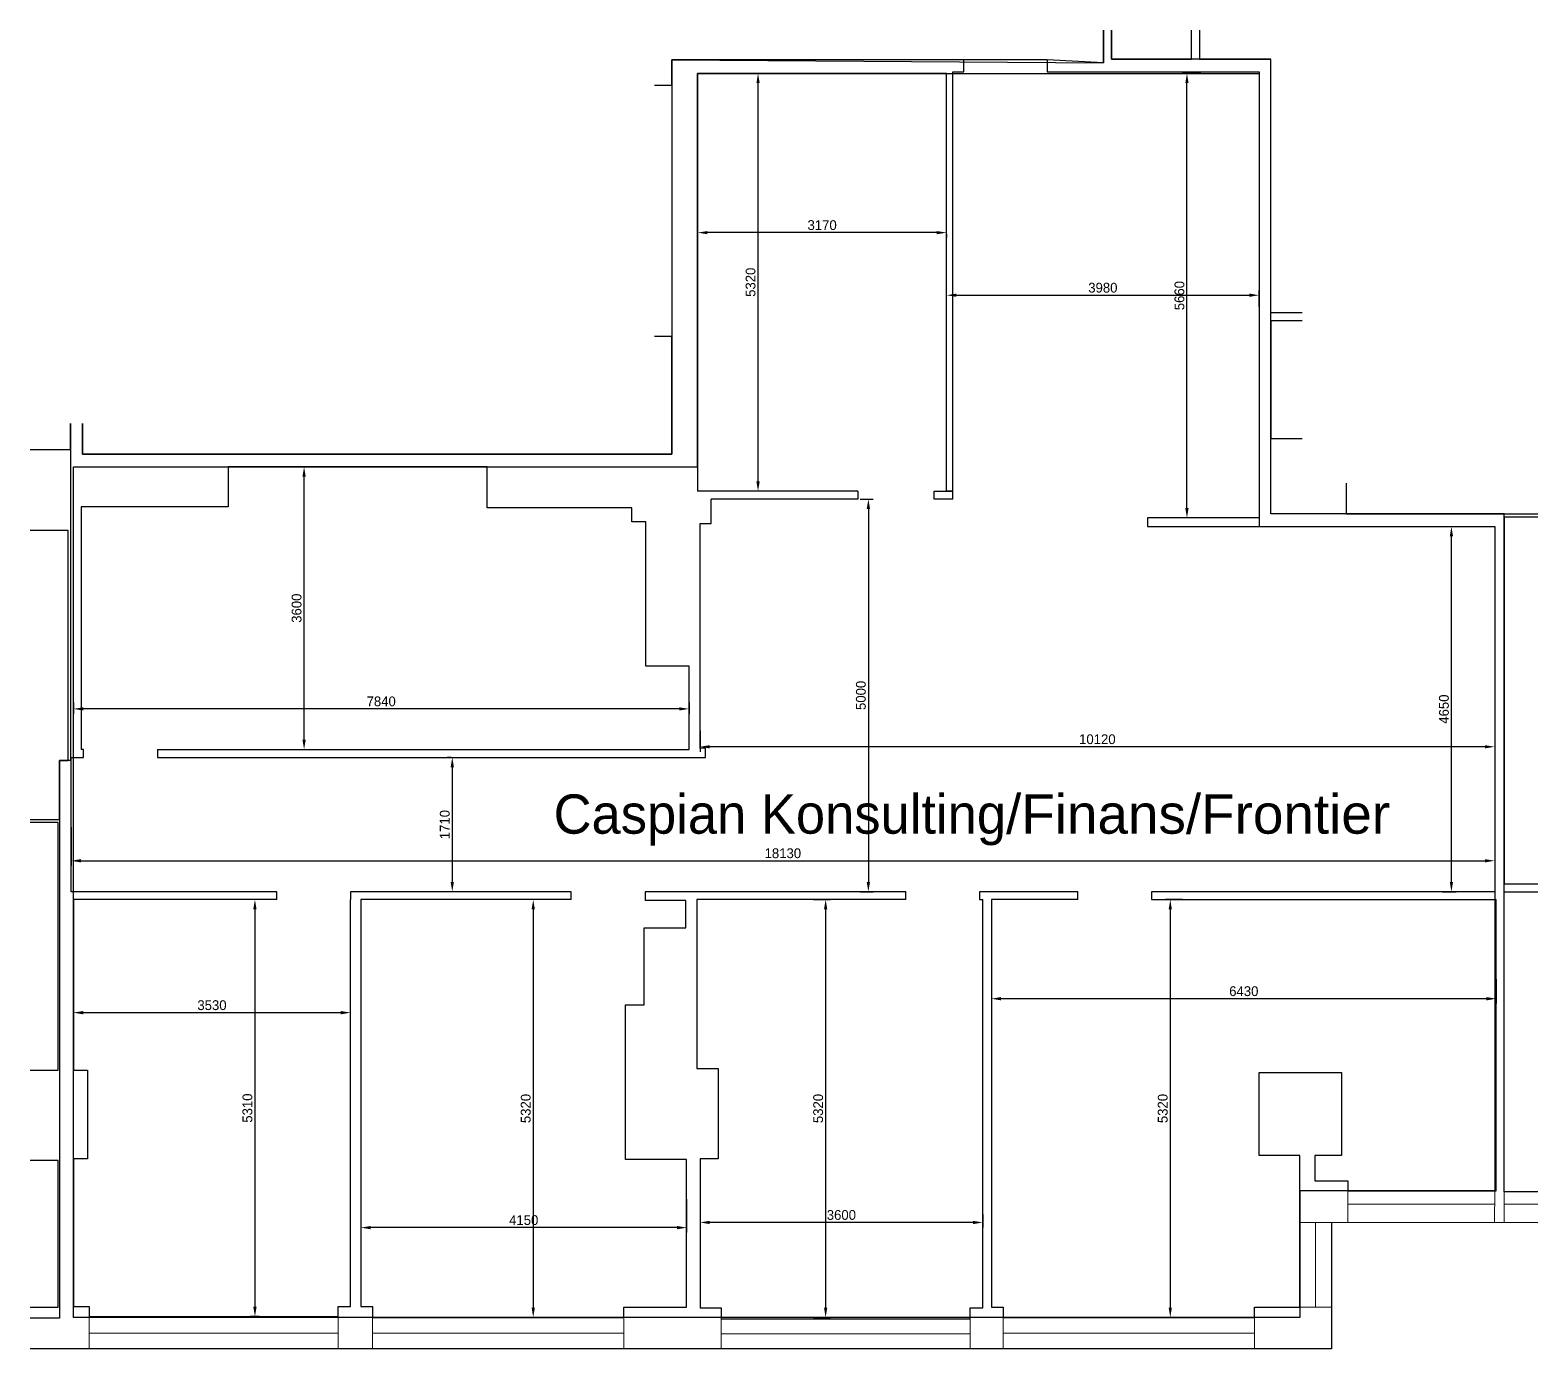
# Model space of a CAD drawing. Header units: millimetres. Extents: x 1224753 to 1243953, y -220242 to -193252.
# Drawn here: x 1224753 to 1243953, y -220242 to -203452 of the extents above; entities that cross this region are included whole.
import ezdxf

# ---------------------------------------------------------------- set-up
doc = ezdxf.new("R2010")
doc.units = ezdxf.units.MM
doc.layers.add('OFFICE_BOUNDARY', color=3, linetype='Continuous')

msp = doc.modelspace()

# ---------------------------------------------------------------- linework, layer by layer
for p, q in [((1238423, -203868), (1238423, -203452)), ((1238523, -203452), (1238523, -203822)), ((1239543, -203822), (1239543, -203452)), ((1239643, -203452), (1239643, -203822)), ((1232923, -204152), (1232923, -203832)), ((1232923, -203832), (1238423, -203868)), ((1237703, -203832), (1237703, -203982)), ((1238523, -203822), (1239543, -203822)), ((1240553, -207052), (1240553, -203822)), ((1237703, -203982), (1240403, -203982)), ((1240403, -203982), (1240403, -209662)), ((1232703, -204152), (1232923, -204152)), ((1240953, -207052), (1240553, -207052)), ((1240953, -207152), (1240553, -207152)), ((1240553, -207152), (1240553, -208652)), ((1232923, -207352), (1232703, -207352)), ((1232923, -208852), (1232923, -207352)), ((1225268, -208792), (1225268, -208462)), ((1225418, -208462), (1225418, -208852)), ((1240553, -208652), (1240953, -208652)), ((1224753, -208792), (1225268, -208792)), ((1225418, -208852), (1232923, -208852)), ((1241513, -209222), (1241513, -209612)), ((1240403, -209662), (1238983, -209662)), ((1238983, -209662), (1238983, -209772)), ((1241513, -209612), (1243953, -209612)), ((1243953, -209652), (1243523, -209652)), ((1243523, -209652), (1243523, -214322)), ((1225238, -209822), (1224753, -209822)), ((1225238, -212752), (1225238, -209822)), ((1238983, -209772), (1243403, -209772)), ((1243403, -209772), (1243403, -214422)), ((1225128, -213502), (1225128, -212752)), ((1225128, -212752), (1225238, -212752)), ((1224753, -213502), (1225128, -213502)), ((1225108, -213542), (1224753, -213542)), ((1225108, -216692), (1225108, -213542)), ((1243403, -214422), (1239033, -214422)), ((1239033, -214422), (1239033, -214522)), ((1243523, -214322), (1243953, -214322)), ((1243523, -218242), (1243523, -214422)), ((1243523, -214422), (1243953, -214422)), ((1238093, -214522), (1236993, -214522)), ((1236993, -214522), (1236993, -219712)), ((1243423, -218232), (1243423, -214522)), ((1224753, -216692), (1225108, -216692)), ((1240403, -217782), (1240403, -216722)), ((1240403, -216722), (1241453, -216722)), ((1241453, -216722), (1241453, -217782)), ((1225108, -217842), (1224753, -217842)), ((1225108, -219712), (1225108, -217842)), ((1240923, -217782), (1240403, -217782)), ((1240923, -219712), (1240923, -217782)), ((1241453, -217782), (1241113, -217782)), ((1241113, -217782), (1241113, -218102)), ((1241113, -218102), (1241533, -218102)), ((1241533, -218102), (1241533, -218232)), ((1241533, -218232), (1243423, -218232)), ((1243953, -218242), (1243523, -218242)), ((1243953, -218636), (1241323, -218633)), ((1241323, -218633), (1241323, -220242)), ((1224753, -219712), (1225108, -219712)), ((1236993, -219712), (1237143, -219712)), ((1237143, -219712), (1237143, -219842)), ((1240343, -219842), (1240343, -219712)), ((1240343, -219712), (1240923, -219712)), ((1237143, -219842), (1240343, -219842)), ((1241323, -220242), (1224753, -220242))]:
    msp.add_line(p, q)
at = {"color": 1, "lineweight": 30}
for p, q in [((1238423, -203452), (1238423, -203868)), ((1238523, -203822), (1238523, -203452)), ((1237703, -203832), (1232923, -203832)), ((1232923, -203832), (1232923, -204152)), ((1238423, -203868), (1237703, -203832)), ((1240553, -203822), (1238523, -203822)), ((1240553, -209612), (1240553, -203822)), ((1233253, -204002), (1240403, -204002)), ((1233253, -209012), (1233253, -204002)), ((1240403, -204002), (1240403, -209772)), ((1232703, -204152), (1232923, -204152)), ((1232923, -204152), (1232923, -208852)), ((1232923, -204152), (1232923, -207352)), ((1232923, -207352), (1232703, -207352)), ((1225268, -208462), (1225268, -212752)), ((1225418, -208852), (1225418, -208462)), ((1232923, -208852), (1225418, -208852)), ((1225303, -219842), (1225303, -209012)), ((1225303, -209012), (1233253, -209012)), ((1243523, -209612), (1240553, -209612)), ((1243523, -218242), (1243523, -209612)), ((1240403, -209772), (1243403, -209772)), ((1243403, -209772), (1243403, -218232)), ((1225268, -212752), (1225128, -212752)), ((1225128, -212752), (1225128, -219852)), ((1243403, -218232), (1240923, -218232)), ((1240923, -218232), (1240923, -219842)), ((1243953, -218242), (1243523, -218242)), ((1225128, -219852), (1224753, -219852)), ((1240923, -219842), (1225303, -219842))]:
    msp.add_line(p, q, dxfattribs=at)
at = {"color": 0, "lineweight": -2, "transparency": 16777216}
for p, q in [((1235261, -204002), (1233960, -204002)), ((1239661, -204002), (1239421, -204002)), ((1234022, -209197), (1234022, -204127)), ((1239484, -209537), (1239484, -204127)), ((1233253, -206050), (1233253, -206093)), ((1236298, -206030), (1233378, -206030)), ((1236423, -206050), (1236423, -206093)), ((1236423, -206975), (1236423, -206765)), ((1240403, -206975), (1240403, -206765)), ((1236548, -206827), (1240278, -206827)), ((1228037, -209012), (1228303, -209012)), ((1228241, -212487), (1228241, -209137)), ((1235261, -209322), (1233960, -209322)), ((1235324, -209422), (1235489, -209422)), ((1235427, -209547), (1235427, -214297)), ((1239661, -209662), (1239421, -209662)), ((1242734, -209772), (1242914, -209772)), ((1242852, -214297), (1242852, -209897)), ((1225303, -212013), (1225303, -212157)), ((1233018, -212094), (1225428, -212094)), ((1233143, -212013), (1233143, -212157)), ((1233283, -212373), (1233283, -212639)), ((1243403, -212373), (1243403, -212639)), ((1228037, -212612), (1228303, -212612)), ((1230112, -212712), (1230065, -212712)), ((1243278, -212576), (1233408, -212576)), ((1230128, -212837), (1230128, -214297)), ((1225273, -213598), (1225273, -214091)), ((1243403, -213598), (1243403, -214091)), ((1225398, -214028), (1243278, -214028)), ((1230112, -214422), (1230065, -214422)), ((1235324, -214422), (1235489, -214422)), ((1242734, -214422), (1242914, -214422)), ((1227762, -214522), (1227552, -214522)), ((1227615, -214647), (1227615, -219707)), ((1231372, -214522), (1231097, -214522)), ((1231159, -214647), (1231159, -219717)), ((1234727, -214522), (1234946, -214522)), ((1234883, -214647), (1234883, -219717)), ((1239428, -214522), (1239209, -214522)), ((1239272, -214647), (1239272, -219717)), ((1236993, -215534), (1236993, -215846)), ((1243423, -215534), (1243423, -215846)), ((1243298, -215784), (1237118, -215784)), ((1225303, -216165), (1225303, -215900)), ((1228708, -215962), (1225428, -215962)), ((1228833, -216165), (1228833, -215900)), ((1228963, -218337), (1228963, -218762)), ((1233113, -218337), (1233113, -218762)), ((1233283, -218533), (1233283, -218696)), ((1236758, -218633), (1233408, -218633)), ((1236883, -218533), (1236883, -218696)), ((1232988, -218699), (1229088, -218699)), ((1227668, -219832), (1227552, -219832)), ((1231372, -219842), (1231097, -219842)), ((1234727, -219842), (1234946, -219842)), ((1239306, -219842), (1239209, -219842))]:
    msp.add_line(p, q, dxfattribs=at)
at = {"color": 5, "lineweight": 5}
msp.add_line((1243953, -218401), (1243522, -218401), dxfattribs=at)
for points in [[(1236503, -203982), (1236643, -203982), (1236643, -203832)], [(1239643, -203822), (1240553, -203822)], [(1236263, -209322), (1236503, -209322), (1236423, -209322), (1236423, -204002), (1233253, -204002), (1233253, -209322)], [(1236503, -209422), (1236503, -203982)], [(1226373, -212612), (1233143, -212612), (1233143, -211552), (1232593, -211552), (1232593, -209712), (1232413, -209712), (1232413, -209532), (1230573, -209532), (1230573, -209012), (1227273, -209012), (1227273, -209522), (1225403, -209522), (1225403, -212612)], [(1226373, -212612), (1226373, -212712), (1233353, -212712), (1233353, -212592), (1233283, -212592), (1233283, -209732), (1233423, -209732), (1233423, -209422)], [(1235293, -209322), (1233253, -209322)], [(1235293, -209322), (1235293, -209422), (1233423, -209422)], [(1236503, -209422), (1236263, -209422), (1236263, -209322)], [(1227893, -214522), (1227893, -214422), (1225273, -214422), (1225273, -212712), (1225433, -212712), (1225433, -212612)], [(1225433, -212612), (1225403, -212612)], [(1231643, -214522), (1231643, -214422), (1228833, -214422), (1228833, -214522)], [(1235903, -214522), (1235903, -214422), (1232583, -214422), (1232583, -214532)], [(1238093, -214422), (1236843, -214422), (1236843, -214522)], [(1238093, -214522), (1238093, -214422)], [(1227893, -214522), (1225303, -214522), (1225303, -216692), (1225483, -216692), (1225483, -217822), (1225303, -217822), (1225303, -219702), (1225503, -219702), (1225503, -219832), (1228673, -219832), (1228673, -219702), (1228833, -219702), (1228833, -214522)], [(1231643, -214522), (1228963, -214522), (1228963, -219702), (1229113, -219702), (1229113, -219842), (1232313, -219842), (1232313, -219712), (1233113, -219712), (1233113, -217832)], [(1233113, -217832), (1232333, -217832), (1232333, -215862), (1232573, -215862), (1232573, -214882), (1233103, -214882), (1233103, -214532), (1232583, -214532)], [(1235903, -214522), (1233243, -214522), (1233243, -216672), (1233513, -216672), (1233513, -217822), (1233283, -217822), (1233283, -219722), (1233553, -219722), (1233553, -219862), (1236723, -219862), (1236723, -219722), (1236883, -219722), (1236883, -214522)], [(1236843, -214522), (1236883, -214522)], [(1239033, -214522), (1243423, -214522)]]:
    msp.add_lwpolyline(points)
at = {"lineweight": 5}
for points in [[(1241533, -218232), (1241533, -218633)], [(1243403, -218232), (1243402, -218635)], [(1243523, -218242), (1243522, -218635)], [(1241323, -218633), (1240923, -218632)], [(1225503, -219832), (1225503, -220242)], [(1228673, -219832), (1228673, -220242)], [(1240923, -219712), (1241323, -219712)], [(1229113, -219842), (1229113, -220242)], [(1232313, -219842), (1232313, -220242)], [(1233553, -219862), (1233553, -220242)], [(1236723, -219862), (1236723, -220242)], [(1237143, -219842), (1237143, -220242)], [(1240343, -219842), (1240343, -220242)]]:
    msp.add_lwpolyline(points, dxfattribs=at)
at = {"color": 5, "lineweight": 5}
for points in [[(1243402, -218401), (1241533, -218401)], [(1241123, -218632), (1241123, -219712)], [(1228673, -220042), (1225503, -220042)], [(1232313, -220042), (1229113, -220042)], [(1236723, -220052), (1233553, -220052)], [(1240343, -220042), (1237143, -220042)]]:
    msp.add_lwpolyline(points, dxfattribs=at)
at = {"color": 0, "transparency": 16777216}
for points in [[(1234001, -204127), (1234043, -204127), (1234022, -204002)], [(1239463, -204127), (1239505, -204127), (1239484, -204002)], [(1233378, -206010), (1233378, -206051), (1233253, -206030)], [(1236298, -206010), (1236298, -206051), (1236423, -206030)], [(1236548, -206806), (1236548, -206848), (1236423, -206827)], [(1240278, -206806), (1240278, -206848), (1240403, -206827)], [(1228220, -209137), (1228262, -209137), (1228241, -209012)], [(1234001, -209197), (1234043, -209197), (1234022, -209322)], [(1235406, -209547), (1235448, -209547), (1235427, -209422)], [(1239463, -209537), (1239505, -209537), (1239484, -209662)], [(1242831, -209897), (1242873, -209897), (1242852, -209772)], [(1225428, -212074), (1225428, -212115), (1225303, -212094)], [(1233018, -212074), (1233018, -212115), (1233143, -212094)], [(1228220, -212487), (1228262, -212487), (1228241, -212612)], [(1230107, -212837), (1230149, -212837), (1230128, -212712)], [(1233408, -212556), (1233408, -212597), (1233283, -212576)], [(1243278, -212556), (1243278, -212597), (1243403, -212576)], [(1225398, -214007), (1225398, -214049), (1225273, -214028)], [(1243278, -214007), (1243278, -214049), (1243403, -214028)], [(1230107, -214297), (1230149, -214297), (1230128, -214422)], [(1235406, -214297), (1235448, -214297), (1235427, -214422)], [(1242831, -214297), (1242873, -214297), (1242852, -214422)], [(1227594, -214647), (1227636, -214647), (1227615, -214522)], [(1231138, -214647), (1231180, -214647), (1231159, -214522)], [(1234862, -214647), (1234904, -214647), (1234883, -214522)], [(1239251, -214647), (1239292, -214647), (1239272, -214522)], [(1237118, -215763), (1237118, -215805), (1236993, -215784)], [(1243298, -215763), (1243298, -215805), (1243423, -215784)], [(1225428, -215941), (1225428, -215983), (1225303, -215962)], [(1228708, -215941), (1228708, -215983), (1228833, -215962)], [(1229088, -218678), (1229088, -218720), (1228963, -218699)], [(1232988, -218678), (1232988, -218720), (1233113, -218699)], [(1233408, -218612), (1233408, -218654), (1233283, -218633)], [(1236758, -218612), (1236758, -218654), (1236883, -218633)], [(1227594, -219707), (1227636, -219707), (1227615, -219832)], [(1231138, -219717), (1231180, -219717), (1231159, -219842)], [(1234862, -219717), (1234904, -219717), (1234883, -219842)], [(1239251, -219717), (1239292, -219717), (1239272, -219842)]]:
    msp.add_solid(points, dxfattribs=at)
at = {"layer": 'OFFICE_BOUNDARY'}
msp.add_lwpolyline([(1233253, -204002), (1240403, -204002), (1240403, -209772), (1243403, -209772), (1243403, -218232), (1240923, -218232), (1240923, -219842), (1225303, -219842), (1225303, -209012), (1233253, -209012), (1233253, -204002)], close=True, dxfattribs=at)

# ---------------------------------------------------------------- texts
at = {"color": 0, "transparency": 16777216, "char_height": 125, "attachment_point": 5}
for s, insert in [('3170', (1234838, -205935)), ('3980', (1238413, -206732)), ('7840', (1229223, -211999)), ('10120', (1238343, -212481)), ('18130', (1234338, -213933)), ('3530', (1227068, -215867)), ('6430', (1240208, -215689)), ('3600', (1235083, -218538)), ('4150', (1231038, -218604))]:
    msp.add_mtext(s, dxfattribs=dict(at, insert=insert))
at = {"color": 0, "transparency": 16777216, "char_height": 125, "attachment_point": 5, "rotation": 90}
for s, insert in [('5320', (1233927, -206662)), ('5660', (1239389, -206832)), ('3600', (1228146, -210812)), ('5000', (1235332, -211922)), ('4650', (1242757, -212097)), ('1710', (1230033, -213567)), ('5310', (1227520, -217177)), ('5320', (1231064, -217182)), ('5320', (1234788, -217182)), ('5320', (1239176, -217182))]:
    msp.add_mtext(s, dxfattribs=dict(at, insert=insert))
at = {"color": 1, "lineweight": 30, "char_height": 500, "attachment_point": 1}
for s, heights, insert in [('\\A1;{\\C256;\\c0;          \\P      }', [-1333], (1233847, -210964)), ('\\A1;{\\C256;\\c0;Caspian Konsulting\\fArial|b0|i0|c238|p34;/Finans/Frontier}', [-656], (1231419, -213183))]:
    msp.add_mtext_dynamic_manual_height_columns(s, width=25301.6, gutter_width=12.5, heights=heights, dxfattribs=dict(at, insert=insert))

doc.saveas('drawing.dxf')
